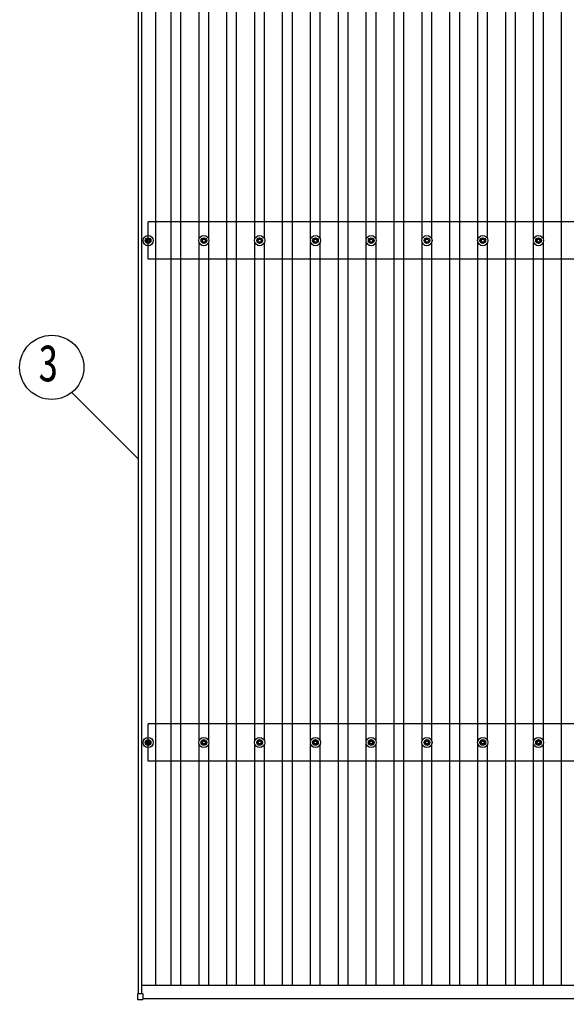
# Model space of a CAD drawing. Units: millimetres, scale not verified. Extents: x -21025 to 21025, y -14850 to 14850.
# Drawn here: x -15336 to -13375, y 7271 to 10786 of the extents above; entities that cross this region are included whole.
import ezdxf
from ezdxf.enums import TextEntityAlignment as Align

# ---------------------------------------------------------------- set-up
doc = ezdxf.new("R2010")
doc.units = ezdxf.units.MM
doc.header["$LTSCALE"] = 60
for name, color, linetype in [('0-5_YKK_13', 4, 'Continuous'), ('0-6_YKK_A1', 4, 'Continuous'), ('0-7_YKK_D', 6, 'Continuous')]:
    doc.layers.add(name, color=color, linetype=linetype)
doc.styles.add('ＭＳ ゴシック', font='')
doc.styles.get('ＭＳ ゴシック').set_extended_font_data('MS Gothic')

msp = doc.modelspace()

# ---------------------------------------------------------------- linework, layer by layer
at = {"layer": '0-5_YKK_13'}
for p, q in [((-14885.4, 9994.53), (-14880.98, 9994.53)), ((-14885.4, 9991.03), (-14880.98, 9991.03)), ((-14877.15, 10002.78), (-14877.15, 9998.36)), ((-14877.15, 9987.2), (-14877.15, 9982.78)), ((-14873.65, 10002.78), (-14873.65, 9998.36)), ((-14873.65, 9987.2), (-14873.65, 9982.78)), ((-14869.82, 9994.53), (-14865.4, 9994.53)), ((-14869.82, 9991.03), (-14865.4, 9991.03)), ((-14685.4, 9994.53), (-14680.98, 9994.53)), ((-14685.4, 9991.03), (-14680.98, 9991.03)), ((-14677.15, 10002.78), (-14677.15, 9998.36)), ((-14677.15, 9987.2), (-14677.15, 9982.78)), ((-14673.65, 10002.78), (-14673.65, 9998.36)), ((-14673.65, 9987.2), (-14673.65, 9982.78)), ((-14669.82, 9994.53), (-14665.4, 9994.53)), ((-14669.82, 9991.03), (-14665.4, 9991.03)), ((-14485.4, 9994.53), (-14480.99, 9994.53)), ((-14485.4, 9991.03), (-14480.99, 9991.03)), ((-14477.15, 10002.78), (-14477.15, 9998.36)), ((-14477.15, 9987.2), (-14477.15, 9982.78)), ((-14473.65, 10002.78), (-14473.65, 9998.36)), ((-14473.65, 9987.2), (-14473.65, 9982.78)), ((-14469.82, 9994.53), (-14465.41, 9994.53)), ((-14469.82, 9991.03), (-14465.41, 9991.03)), ((-14285.4, 9994.53), (-14280.99, 9994.53)), ((-14285.4, 9991.03), (-14280.99, 9991.03)), ((-14277.15, 10002.78), (-14277.15, 9998.36)), ((-14277.15, 9987.2), (-14277.15, 9982.78)), ((-14273.65, 10002.78), (-14273.65, 9998.36)), ((-14273.65, 9987.2), (-14273.65, 9982.78)), ((-14269.82, 9994.53), (-14265.41, 9994.53)), ((-14269.82, 9991.03), (-14265.41, 9991.03)), ((-14085.4, 9994.53), (-14080.99, 9994.53)), ((-14085.4, 9991.03), (-14080.99, 9991.03)), ((-14077.15, 10002.78), (-14077.15, 9998.36)), ((-14077.15, 9987.2), (-14077.15, 9982.78)), ((-14073.65, 10002.78), (-14073.65, 9998.36)), ((-14073.65, 9987.2), (-14073.65, 9982.78)), ((-14069.82, 9994.53), (-14065.41, 9994.53)), ((-14069.82, 9991.03), (-14065.41, 9991.03)), ((-13885.4, 9994.53), (-13880.99, 9994.53)), ((-13885.4, 9991.03), (-13880.99, 9991.03)), ((-13877.15, 10002.78), (-13877.15, 9998.36)), ((-13877.15, 9987.2), (-13877.15, 9982.78)), ((-13873.65, 10002.78), (-13873.65, 9998.36)), ((-13873.65, 9987.2), (-13873.65, 9982.78)), ((-13869.82, 9994.53), (-13865.41, 9994.53)), ((-13869.82, 9991.03), (-13865.41, 9991.03)), ((-13685.4, 9994.53), (-13680.99, 9994.53)), ((-13685.4, 9991.03), (-13680.99, 9991.03)), ((-13677.15, 10002.78), (-13677.15, 9998.36)), ((-13677.15, 9987.2), (-13677.15, 9982.78)), ((-13673.65, 10002.78), (-13673.65, 9998.36)), ((-13673.65, 9987.2), (-13673.65, 9982.78)), ((-13669.82, 9994.53), (-13665.41, 9994.53)), ((-13669.82, 9991.03), (-13665.41, 9991.03)), ((-13485.4, 9994.53), (-13480.99, 9994.53)), ((-13485.4, 9991.03), (-13480.99, 9991.03)), ((-13477.15, 10002.78), (-13477.15, 9998.36)), ((-13477.15, 9987.2), (-13477.15, 9982.78)), ((-13473.65, 10002.78), (-13473.65, 9998.36)), ((-13473.65, 9987.2), (-13473.65, 9982.78)), ((-13469.82, 9994.53), (-13465.41, 9994.53)), ((-13469.82, 9991.03), (-13465.41, 9991.03)), ((-14885.4, 8194.53), (-14880.98, 8194.53)), ((-14885.4, 8191.03), (-14880.98, 8191.03)), ((-14877.15, 8202.78), (-14877.15, 8198.36)), ((-14873.65, 8202.78), (-14873.65, 8198.36)), ((-14869.82, 8194.53), (-14865.4, 8194.53)), ((-14869.82, 8191.03), (-14865.4, 8191.03)), ((-14685.4, 8194.53), (-14680.98, 8194.53)), ((-14685.4, 8191.03), (-14680.98, 8191.03)), ((-14677.15, 8202.78), (-14677.15, 8198.36)), ((-14673.65, 8202.78), (-14673.65, 8198.36)), ((-14669.82, 8194.53), (-14665.4, 8194.53)), ((-14669.82, 8191.03), (-14665.4, 8191.03)), ((-14485.4, 8194.53), (-14480.99, 8194.53)), ((-14485.4, 8191.03), (-14480.99, 8191.03)), ((-14477.15, 8202.78), (-14477.15, 8198.36)), ((-14473.65, 8202.78), (-14473.65, 8198.36)), ((-14469.82, 8194.53), (-14465.41, 8194.53)), ((-14469.82, 8191.03), (-14465.41, 8191.03)), ((-14285.4, 8194.53), (-14280.99, 8194.53)), ((-14285.4, 8191.03), (-14280.99, 8191.03)), ((-14277.15, 8202.78), (-14277.15, 8198.36)), ((-14273.65, 8202.78), (-14273.65, 8198.36)), ((-14269.82, 8194.53), (-14265.41, 8194.53)), ((-14269.82, 8191.03), (-14265.41, 8191.03)), ((-14085.4, 8194.53), (-14080.99, 8194.53)), ((-14085.4, 8191.03), (-14080.99, 8191.03)), ((-14077.15, 8202.78), (-14077.15, 8198.36)), ((-14073.65, 8202.78), (-14073.65, 8198.36)), ((-14069.82, 8194.53), (-14065.41, 8194.53)), ((-14069.82, 8191.03), (-14065.41, 8191.03)), ((-13885.4, 8194.53), (-13880.99, 8194.53)), ((-13885.4, 8191.03), (-13880.99, 8191.03)), ((-13877.15, 8202.78), (-13877.15, 8198.36)), ((-13873.65, 8202.78), (-13873.65, 8198.36)), ((-13869.82, 8194.53), (-13865.41, 8194.53)), ((-13869.82, 8191.03), (-13865.41, 8191.03)), ((-13685.4, 8194.53), (-13680.99, 8194.53)), ((-13685.4, 8191.03), (-13680.99, 8191.03)), ((-13677.15, 8202.78), (-13677.15, 8198.36)), ((-13673.65, 8202.78), (-13673.65, 8198.36)), ((-13669.82, 8194.53), (-13665.41, 8194.53)), ((-13669.82, 8191.03), (-13665.41, 8191.03)), ((-13485.4, 8194.53), (-13480.99, 8194.53)), ((-13485.4, 8191.03), (-13480.99, 8191.03)), ((-13477.15, 8202.78), (-13477.15, 8198.36)), ((-13473.65, 8202.78), (-13473.65, 8198.36)), ((-13469.82, 8194.53), (-13465.41, 8194.53)), ((-13469.82, 8191.03), (-13465.41, 8191.03)), ((-14877.15, 8187.2), (-14877.15, 8182.78)), ((-14873.65, 8187.2), (-14873.65, 8182.78)), ((-14677.15, 8187.2), (-14677.15, 8182.78)), ((-14673.65, 8187.2), (-14673.65, 8182.78)), ((-14477.15, 8187.2), (-14477.15, 8182.78)), ((-14473.65, 8187.2), (-14473.65, 8182.78)), ((-14277.15, 8187.2), (-14277.15, 8182.78)), ((-14273.65, 8187.2), (-14273.65, 8182.78)), ((-14077.15, 8187.2), (-14077.15, 8182.78)), ((-14073.65, 8187.2), (-14073.65, 8182.78)), ((-13877.15, 8187.2), (-13877.15, 8182.78)), ((-13873.65, 8187.2), (-13873.65, 8182.78)), ((-13677.15, 8187.2), (-13677.15, 8182.78)), ((-13673.65, 8187.2), (-13673.65, 8182.78)), ((-13477.15, 8187.2), (-13477.15, 8182.78)), ((-13473.65, 8187.2), (-13473.65, 8182.78)), ((-14913.7, 7289.92), (-14913.7, 7271.92)), ((-14894.7, 7290.92), (-14912.7, 7290.92)), ((-14893.7, 7271.92), (-14893.7, 7289.92)), ((-14912.7, 7270.92), (-14894.7, 7270.92))]:
    msp.add_line(p, q, dxfattribs=at)
for centre, radius in [((-14875.4, 9992.78), 18.25), ((-14875.4, 9992.78), 10.15), ((-14875.4, 9992.78), 5.85), ((-14875.4, 9992.78), 5.25), ((-14675.4, 9992.78), 18.25), ((-14675.4, 9992.78), 10.15), ((-14675.4, 9992.78), 5.85), ((-14675.4, 9992.78), 5.25), ((-14475.4, 9992.78), 18.25), ((-14475.4, 9992.78), 10.15), ((-14475.4, 9992.78), 5.85), ((-14475.4, 9992.78), 5.25), ((-14275.4, 9992.78), 18.25), ((-14275.4, 9992.78), 10.15), ((-14275.4, 9992.78), 5.85), ((-14275.4, 9992.78), 5.25), ((-14075.4, 9992.78), 18.25), ((-14075.4, 9992.78), 10.15), ((-14075.4, 9992.78), 5.85), ((-14075.4, 9992.78), 5.25), ((-13875.4, 9992.78), 18.25), ((-13875.4, 9992.78), 10.15), ((-13875.4, 9992.78), 5.85), ((-13875.4, 9992.78), 5.25), ((-13675.4, 9992.78), 18.25), ((-13675.4, 9992.78), 10.15), ((-13675.4, 9992.78), 5.85), ((-13675.4, 9992.78), 5.25), ((-13475.4, 9992.78), 18.25), ((-13475.4, 9992.78), 10.15), ((-13475.4, 9992.78), 5.85), ((-13475.4, 9992.78), 5.25), ((-14875.4, 8192.78), 18.25), ((-14875.4, 8192.78), 10.15), ((-14875.4, 8192.78), 5.85), ((-14875.4, 8192.78), 5.25), ((-14675.4, 8192.78), 18.25), ((-14675.4, 8192.78), 10.15), ((-14675.4, 8192.78), 5.85), ((-14675.4, 8192.78), 5.25), ((-14475.4, 8192.78), 18.25), ((-14475.4, 8192.78), 10.15), ((-14475.4, 8192.78), 5.85), ((-14475.4, 8192.78), 5.25), ((-14275.4, 8192.78), 18.25), ((-14275.4, 8192.78), 10.15), ((-14275.4, 8192.78), 5.85), ((-14275.4, 8192.78), 5.25), ((-14075.4, 8192.78), 18.25), ((-14075.4, 8192.78), 10.15), ((-14075.4, 8192.78), 5.85), ((-14075.4, 8192.78), 5.25), ((-13875.4, 8192.78), 18.25), ((-13875.4, 8192.78), 10.15), ((-13875.4, 8192.78), 5.85), ((-13875.4, 8192.78), 5.25), ((-13675.4, 8192.78), 18.25), ((-13675.4, 8192.78), 10.15), ((-13675.4, 8192.78), 5.85), ((-13675.4, 8192.78), 5.25), ((-13475.4, 8192.78), 18.25), ((-13475.4, 8192.78), 10.15), ((-13475.4, 8192.78), 5.85), ((-13475.4, 8192.78), 5.25)]:
    msp.add_circle(centre, radius, dxfattribs=at)
for centre, start, end in [((-14912.7, 7289.92), 90, 180), ((-14894.7, 7289.92), 0, 90), ((-14912.7, 7271.92), 180, 270), ((-14894.7, 7271.92), 270, 0)]:
    msp.add_arc(centre, 1, start, end, dxfattribs=at)
at = {"layer": '0-6_YKK_A1'}
for p, q in [((-14910.4, 7290.88), (-14910.4, 12689.3)), ((-14898.4, 7290.88), (-14898.4, 12689.3)), ((-14848.9, 12663.21), (-14848.9, 7322.2)), ((-14792.9, 7322.2), (-14792.9, 12663.21)), ((-14757.9, 7322.2), (-14757.9, 12663.21)), ((-14592.9, 7322.2), (-14592.9, 12663.21)), ((-14557.9, 7322.2), (-14557.9, 12663.21)), ((-14392.9, 7322.2), (-14392.9, 12663.21)), ((-14357.9, 7322.2), (-14357.9, 12663.21)), ((-14192.9, 7322.2), (-14192.9, 12663.21)), ((-14157.9, 7322.2), (-14157.9, 12663.21)), ((-13992.9, 7322.2), (-13992.9, 12663.21)), ((-13957.9, 7322.2), (-13957.9, 12663.21)), ((-13792.9, 7322.2), (-13792.9, 12663.21)), ((-13757.9, 7322.2), (-13757.9, 12663.21)), ((-13592.9, 7322.2), (-13592.9, 12663.21)), ((-13557.9, 7322.2), (-13557.9, 12663.21)), ((-13392.9, 7322.2), (-13392.9, 12663.21)), ((-14692.9, 9997.96), (-14692.9, 11787.6)), ((-14657.9, 9997.96), (-14657.9, 11787.6)), ((-14492.9, 9997.97), (-14492.9, 11787.6)), ((-14457.9, 9997.95), (-14457.9, 11787.61)), ((-14292.9, 9997.97), (-14292.9, 11787.6)), ((-14257.9, 9997.95), (-14257.9, 11787.61)), ((-14092.9, 9997.97), (-14092.9, 11787.6)), ((-14057.9, 9997.95), (-14057.9, 11787.61)), ((-13892.9, 9997.97), (-13892.9, 11787.6)), ((-13857.9, 9997.95), (-13857.9, 11787.61)), ((-13692.9, 9997.97), (-13692.9, 11787.6)), ((-13657.9, 9997.95), (-13657.9, 11787.61)), ((-13492.9, 9997.97), (-13492.9, 11787.6)), ((-13457.9, 9997.95), (-13457.9, 11787.61)), ((-7675.4, 10059.78), (-14875.4, 10059.78)), ((-14875.4, 9925.78), (-14875.4, 10059.78)), ((-14692.9, 8197.96), (-14692.9, 9987.6)), ((-14657.9, 8197.96), (-14657.9, 9987.6)), ((-14492.9, 8197.96), (-14492.9, 9987.6)), ((-14457.9, 8197.96), (-14457.9, 9987.61)), ((-14292.9, 8197.96), (-14292.9, 9987.6)), ((-14257.9, 8197.96), (-14257.9, 9987.61)), ((-14092.9, 8197.96), (-14092.9, 9987.6)), ((-14057.9, 8197.96), (-14057.9, 9987.61)), ((-13892.9, 8197.96), (-13892.9, 9987.6)), ((-13857.9, 8197.96), (-13857.9, 9987.61)), ((-13692.9, 8197.96), (-13692.9, 9987.6)), ((-13657.9, 8197.96), (-13657.9, 9987.61)), ((-13492.9, 8197.96), (-13492.9, 9987.6)), ((-13457.9, 8197.96), (-13457.9, 9987.61)), ((-7675.4, 9925.78), (-14875.4, 9925.78)), ((-7675.4, 8259.78), (-14875.4, 8259.78)), ((-14875.4, 8125.78), (-14875.4, 8259.78)), ((-14692.9, 7322.2), (-14692.9, 8187.6)), ((-14657.9, 7322.2), (-14657.9, 8187.6)), ((-14492.9, 7322.2), (-14492.9, 8187.6)), ((-14457.9, 7322.2), (-14457.9, 8187.6)), ((-14292.9, 7322.2), (-14292.9, 8187.6)), ((-14257.9, 7322.2), (-14257.9, 8187.6)), ((-14092.9, 7322.2), (-14092.9, 8187.6)), ((-14057.9, 7322.2), (-14057.9, 8187.6)), ((-13892.9, 7322.2), (-13892.9, 8187.6)), ((-13857.9, 7322.2), (-13857.9, 8187.6)), ((-13692.9, 7322.2), (-13692.9, 8187.6)), ((-13657.9, 7322.2), (-13657.9, 8187.6)), ((-13492.9, 7322.2), (-13492.9, 8187.6)), ((-13457.9, 7322.2), (-13457.9, 8187.6)), ((-7675.4, 8125.78), (-14875.4, 8125.78)), ((-14898.4, 7322.2), (-9499.59, 7322.2)), ((-14893.7, 7274.22), (-9485.4, 7274.22))]:
    msp.add_line(p, q, dxfattribs=at)
at = {"layer": '0-7_YKK_D'}
msp.add_line((-15149.11, 9448.27), (-14911.05, 9210.21), dxfattribs=at)
msp.add_circle((-15221.07, 9538.23), 115.2, dxfattribs=at)

# ---------------------------------------------------------------- texts
at = {"layer": '0-7_YKK_D', "style": 'ＭＳ ゴシック', "width": 0.8}
msp.add_text('3', height=132, dxfattribs=at).set_placement((-15269.07, 9448.23), align=Align.BOTTOM_LEFT)

doc.saveas('drawing.dxf')
